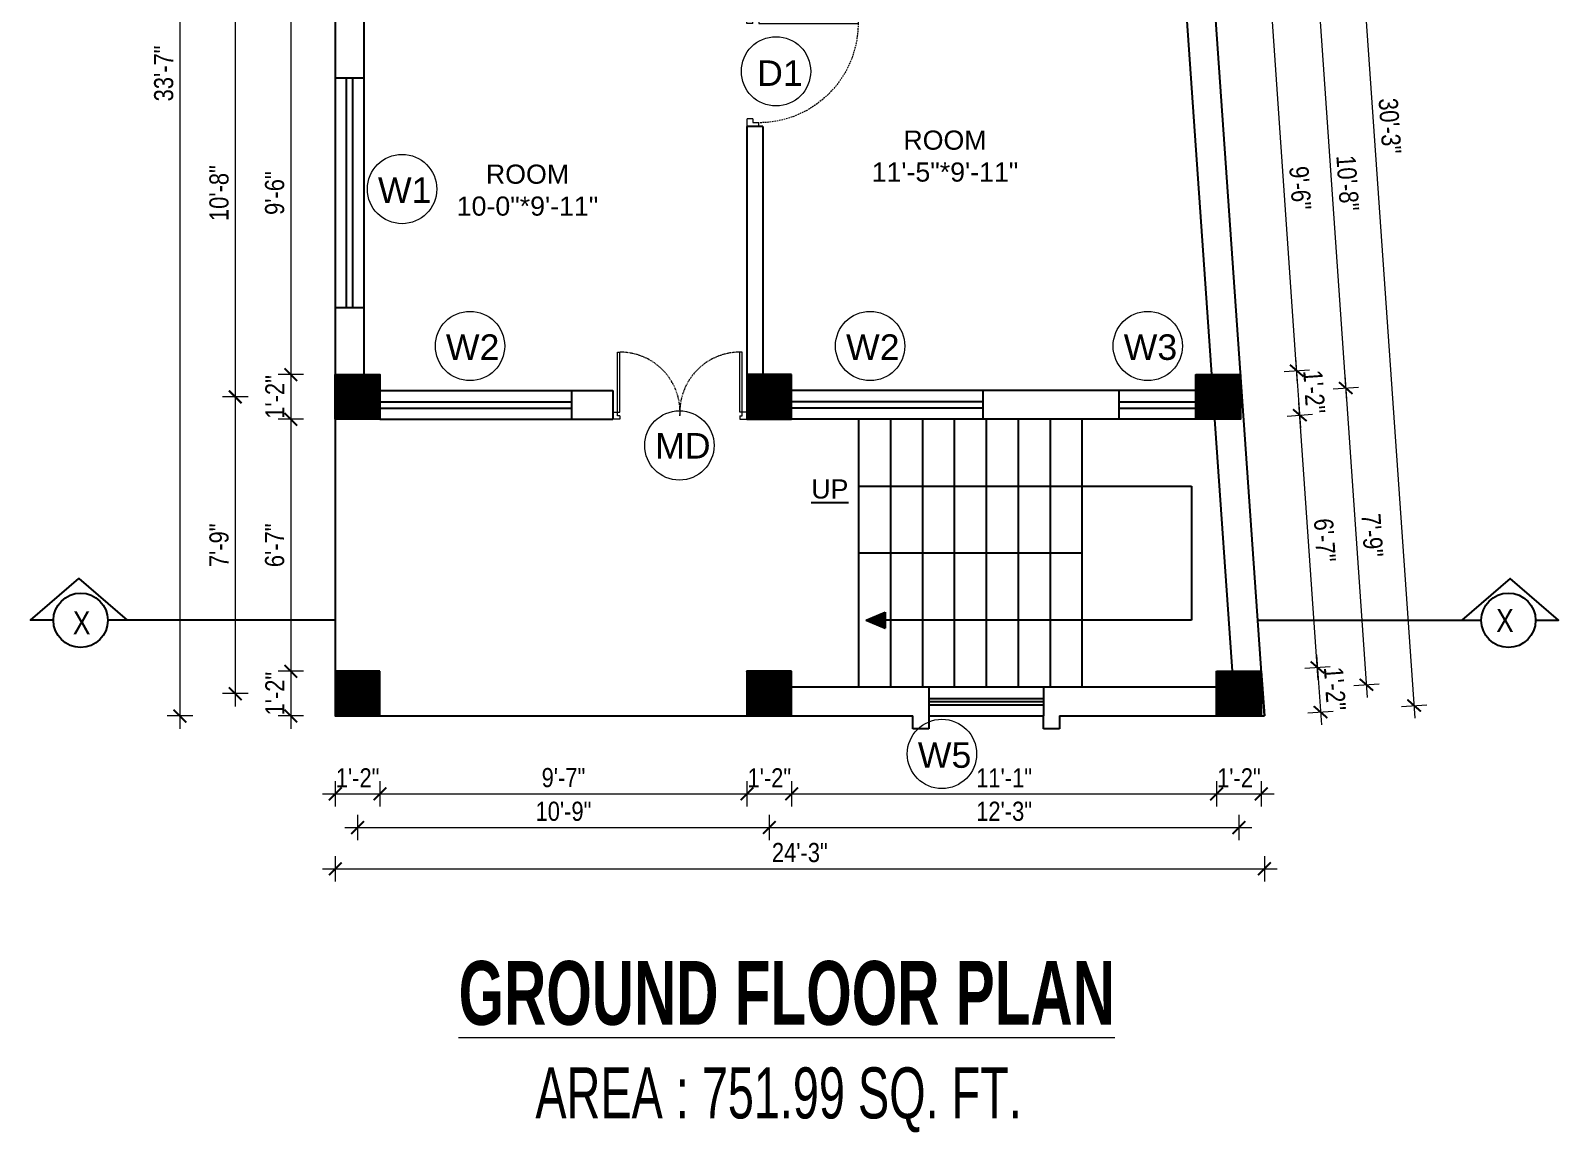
# Model space of a CAD drawing. Header units: inches. Extents: x -5096374 to -5070857, y -3259973 to -3243900.
# Drawn here: x -5091528.2 to -5091049.4, y -3258938.8 to -3258593.4 of the extents above; entities that cross this region are included whole.
import ezdxf

# ---------------------------------------------------------------- set-up
doc = ezdxf.new("R2010")
doc.units = ezdxf.units.IN
doc.header["$LTSCALE"] = 2
doc.header["$MEASUREMENT"] = 0
doc.header["$PDMODE"] = 34
doc.linetypes.add('HIDDEN', pattern=[0.375, 0.25, -0.125])
doc.layers.get('0').update_dxf_attribs({"linetype": 'CONTINUOUS'})
doc.layers.get('DEFPOINTS').update_dxf_attribs({"color": 141, "linetype": 'CONTINUOUS'})
doc.layers.add('A-Hatch', color=7, linetype='CONTINUOUS')
for name, color, linetype, lineweight in [('Annotate-Lite.w', 177, 'CONTINUOUS', 9), ('DIM 1-100', 4, 'CONTINUOUS', 13), ('Door-Window.w', 4, 'CONTINUOUS', 15), ('TEXT', 181, 'CONTINUOUS', 25), ('Text-100.w', 254, 'CONTINUOUS', 9)]:
    doc.layers.add(name, color=color, linetype=linetype, lineweight=lineweight)
doc.styles.add('ARAIL', font='ARIALN.TTF')
doc.styles.add('Arial', font='arial.ttf', dxfattribs={"width": 0.8, "height": 12})
doc.styles.add('arial.', font='arial.ttf')
doc.styles.add('gaurav', font='arial.ttf')
doc.styles.get("Standard").update_dxf_attribs({"font": 'ARIALN.TTF'})
doc.dimstyles.new('1 by 96', dxfattribs={"dimtxt": 6, "dimasz": 4, "dimexe": 4, "dimexo": 4, "dimgap": 2, "dimtad": 1, "dimdec": 0, "dimzin": 0, "dimdsep": 46, "dimlunit": 4, "dimtxsty": 'Standard', "dimblk": 'ARCHTICK', "dimcen": 0, "dimdle": 4, "dimadec": 0, "dimazin": 0, "dimtfac": 1, "dimtdec": 0, "dimtix": 1, "dimtofl": 0, "dimtmove": 1, "dimatfit": 3, "dimldrblk": 'ARCHTICK', "dimfxl": 4, "dimfxlon": 1, "dimtolj": 1, "dimtzin": 0, "dimlwd": -1, "dimlwe": -1, "dimarcsym": 0})
pattern_1 = [(45, (0, 0), (-0.0883883476483, 0.0883883476483), [])]

# ---------------------------------------------------------------- blocks, each defined once
blk = doc.blocks.new('FDFDRE')
at = {"ltscale": 3}
for p, q in [((165701.11, -58637.82), (165701.1, -58641.5)), ((165701.1, -58641.5), (165703.55, -58641.5)), ((165704.78, -58637.83), (165701.11, -58637.82)), ((165703.55, -58641.5), (165703.53, -58672.63)), ((165704.78, -58639.66), (165703.55, -58639.66)), ((165703.55, -58639.66), (165703.55, -58641.5)), ((165703.55, -58641.5), (165704.78, -58641.5)), ((165704.78, -58641.5), (165704.76, -58672.65)), ((165704.78, -58639.66), (165704.78, -58637.83)), ((165766.98, -58637.83), (165770.65, -58637.82)), ((165766.98, -58639.66), (165766.98, -58637.83)), ((165766.98, -58639.66), (165768.2, -58639.66)), ((165766.98, -58641.5), (165767, -58672.65)), ((165768.2, -58641.5), (165766.98, -58641.5)), ((165768.2, -58639.66), (165768.2, -58641.5)), ((165770.65, -58641.5), (165768.2, -58641.5)), ((165768.2, -58641.5), (165768.22, -58672.63)), ((165770.65, -58637.82), (165770.65, -58641.5)), ((165703.53, -58672.63), (165704.76, -58672.65)), ((165768.22, -58672.63), (165767, -58672.65))]:
    blk.add_line(p, q, dxfattribs=at)
at = {"layer": 'Door-Window.w', "color": 9, "linetype": 'HIDDEN', "lineweight": 18}
for centre, start, end in [((165704.78, -58641.5), 269.96183, 3.38353), ((165766.98, -58641.5), 176.61647, 270.03817)]:
    blk.add_arc(centre, 31.16, start, end, dxfattribs=at)
blk = doc.blocks.new('3-0')
at = {"ltscale": 3}
for p, q in [((11063.05, 10097.68), (11065.97, 10099.9)), ((11065.25, 10097.81), (11066.71, 10098.92)), ((11065.97, 10099.9), (11066.71, 10098.92)), ((11063.05, 10097.68), (11064.53, 10095.73)), ((11065.99, 10096.84), (11064.53, 10095.73)), ((11065.99, 10096.84), (11065.25, 10097.81)), ((11085.5, 10074.13), (11110.32, 10092.96)), ((11086.24, 10073.15), (11111.05, 10091.97)), ((11111.05, 10091.97), (11110.32, 10092.96)), ((11084.04, 10073.02), (11082.57, 10071.91)), ((11082.57, 10071.91), (11084.79, 10068.98)), ((11084.04, 10073.02), (11084.78, 10072.04)), ((11084.78, 10072.04), (11086.24, 10073.15)), ((11084.79, 10068.98), (11087.72, 10071.2)), ((11086.24, 10073.15), (11085.5, 10074.13)), ((11087.72, 10071.2), (11086.24, 10073.15))]:
    blk.add_line(p, q, dxfattribs=at)
at = {"layer": 'Door-Window.w', "color": 9, "linetype": 'HIDDEN', "lineweight": 18}
blk.add_arc((11085.5, 10074.13), 31.16, 37.1906, 127.1465, dxfattribs=at)
blk = doc.blocks.new('_ArchTick')
at = {"color": 0, "linetype": 'ByBlock', "const_width": 0.15}
blk.add_lwpolyline([(-0.5, -0.5), (0.5, 0.5)], dxfattribs=at)
blk = doc.blocks.new('*D334')
at = {"layer": 'DEFPOINTS', "color": 0, "ltscale": 0.5, "transparency": 16777216}
for p in [(-5091432.71, -3258587.47), (-5091446.62, -3258701.23), (-5091432.71, -3258701.23)]:
    blk.add_point(p, dxfattribs=at)
at = {"layer": 'DIM 1-100', "color": 0, "ltscale": 0.5, "transparency": 16777216}
for p, q in [((-5091446.62, -3258583.47), (-5091446.62, -3258705.23)), ((-5091442.62, -3258587.47), (-5091450.62, -3258587.47)), ((-5091442.62, -3258701.23), (-5091450.62, -3258701.23))]:
    blk.add_line(p, q, dxfattribs=at)
at = {"layer": 'DIM 1-100', "color": 0, "ltscale": 0.5, "transparency": 16777216, "xscale": 4, "yscale": 4, "zscale": 4}
for p, rotation in [((-5091446.62, -3258587.47), 90), ((-5091446.62, -3258701.23), 270)]:
    blk.add_blockref('_ArchTick', p, dxfattribs=dict(at, rotation=rotation))
at = {"layer": 'DIM 1-100', "color": 0, "ltscale": 0.5, "transparency": 16777216, "insert": (-5091451.69, -3258644.35), "char_height": 6, "attachment_point": 5, "rotation": 90}
blk.add_mtext('\\A1;9\'-6"', dxfattribs=at)
blk = doc.blocks.new('*D335')
at = {"layer": 'DEFPOINTS', "color": 0, "ltscale": 0.5, "transparency": 16777216}
for p in [(-5091432.71, -3258701.23), (-5091446.62, -3258715.23), (-5091432.71, -3258715.23)]:
    blk.add_point(p, dxfattribs=at)
at = {"layer": 'DIM 1-100', "color": 0, "ltscale": 0.5, "transparency": 16777216}
for p, q in [((-5091446.62, -3258697.23), (-5091446.62, -3258719.23)), ((-5091442.62, -3258701.23), (-5091450.62, -3258701.23)), ((-5091442.62, -3258715.23), (-5091450.62, -3258715.23))]:
    blk.add_line(p, q, dxfattribs=at)
at = {"layer": 'DIM 1-100', "color": 0, "ltscale": 0.5, "transparency": 16777216, "xscale": 4, "yscale": 4, "zscale": 4}
for p, rotation in [((-5091446.62, -3258701.23), 90), ((-5091446.62, -3258715.23), 270)]:
    blk.add_blockref('_ArchTick', p, dxfattribs=dict(at, rotation=rotation))
at = {"layer": 'DIM 1-100', "color": 0, "ltscale": 0.5, "transparency": 16777216, "insert": (-5091451.64, -3258708.23), "char_height": 6, "attachment_point": 5, "rotation": 90}
blk.add_mtext('\\A1;1\'-2"', dxfattribs=at)
blk = doc.blocks.new('*D336')
at = {"layer": 'DEFPOINTS', "color": 0, "ltscale": 0.5, "transparency": 16777216}
for p in [(-5091432.71, -3258715.23), (-5091446.62, -3258794.23), (-5091432.71, -3258794.23)]:
    blk.add_point(p, dxfattribs=at)
at = {"layer": 'DIM 1-100', "color": 0, "ltscale": 0.5, "transparency": 16777216}
for p, q in [((-5091446.62, -3258711.23), (-5091446.62, -3258798.23)), ((-5091442.62, -3258715.23), (-5091450.62, -3258715.23)), ((-5091442.62, -3258794.23), (-5091450.62, -3258794.23))]:
    blk.add_line(p, q, dxfattribs=at)
at = {"layer": 'DIM 1-100', "color": 0, "ltscale": 0.5, "transparency": 16777216, "xscale": 4, "yscale": 4, "zscale": 4}
for p, rotation in [((-5091446.62, -3258715.23), 90), ((-5091446.62, -3258794.23), 270)]:
    blk.add_blockref('_ArchTick', p, dxfattribs=dict(at, rotation=rotation))
at = {"layer": 'DIM 1-100', "color": 0, "ltscale": 0.5, "transparency": 16777216, "insert": (-5091451.69, -3258754.73), "char_height": 6, "attachment_point": 5, "rotation": 90}
blk.add_mtext('\\A1;6\'-7"', dxfattribs=at)
blk = doc.blocks.new('*D337')
at = {"layer": 'DEFPOINTS', "color": 0, "ltscale": 0.5, "transparency": 16777216}
for p in [(-5091432.71, -3258794.23), (-5091446.62, -3258808.23), (-5091432.71, -3258808.23)]:
    blk.add_point(p, dxfattribs=at)
at = {"layer": 'DIM 1-100', "color": 0, "ltscale": 0.5, "transparency": 16777216}
for p, q in [((-5091446.62, -3258790.23), (-5091446.62, -3258812.23)), ((-5091442.62, -3258794.23), (-5091450.62, -3258794.23)), ((-5091442.62, -3258808.23), (-5091450.62, -3258808.23))]:
    blk.add_line(p, q, dxfattribs=at)
at = {"layer": 'DIM 1-100', "color": 0, "ltscale": 0.5, "transparency": 16777216, "xscale": 4, "yscale": 4, "zscale": 4}
for p, rotation in [((-5091446.62, -3258794.23), 90), ((-5091446.62, -3258808.23), 270)]:
    blk.add_blockref('_ArchTick', p, dxfattribs=dict(at, rotation=rotation))
at = {"layer": 'DIM 1-100', "color": 0, "ltscale": 0.5, "transparency": 16777216, "insert": (-5091451.64, -3258801.23), "char_height": 6, "attachment_point": 5, "rotation": 90}
blk.add_mtext('\\A1;1\'-2"', dxfattribs=at)
blk = doc.blocks.new('*D339')
at = {"layer": 'DEFPOINTS', "color": 0, "ltscale": 0.5, "transparency": 16777216}
for p in [(-5091425.71, -3258580.47), (-5091464.05, -3258708.23), (-5091425.71, -3258708.23)]:
    blk.add_point(p, dxfattribs=at)
at = {"layer": 'DIM 1-100', "color": 0, "ltscale": 0.5, "transparency": 16777216}
for p, q in [((-5091464.05, -3258576.47), (-5091464.05, -3258712.23)), ((-5091460.05, -3258580.47), (-5091468.05, -3258580.47)), ((-5091460.05, -3258708.23), (-5091468.05, -3258708.23))]:
    blk.add_line(p, q, dxfattribs=at)
at = {"layer": 'DIM 1-100', "color": 0, "ltscale": 0.5, "transparency": 16777216, "xscale": 4, "yscale": 4, "zscale": 4}
for p, rotation in [((-5091464.05, -3258580.47), 90), ((-5091464.05, -3258708.23), 270)]:
    blk.add_blockref('_ArchTick', p, dxfattribs=dict(at, rotation=rotation))
at = {"layer": 'DIM 1-100', "color": 0, "ltscale": 0.5, "transparency": 16777216, "insert": (-5091469.11, -3258644.35), "char_height": 6, "attachment_point": 5, "rotation": 90}
blk.add_mtext('\\A1;10\'-8"', dxfattribs=at)
blk = doc.blocks.new('*D340')
at = {"layer": 'DEFPOINTS', "color": 0, "ltscale": 0.5, "transparency": 16777216}
for p in [(-5091425.71, -3258708.23), (-5091464.05, -3258801.23), (-5091425.71, -3258801.23)]:
    blk.add_point(p, dxfattribs=at)
at = {"layer": 'DIM 1-100', "color": 0, "ltscale": 0.5, "transparency": 16777216}
for p, q in [((-5091464.05, -3258704.23), (-5091464.05, -3258805.23)), ((-5091460.05, -3258708.23), (-5091468.05, -3258708.23)), ((-5091460.05, -3258801.23), (-5091468.05, -3258801.23))]:
    blk.add_line(p, q, dxfattribs=at)
at = {"layer": 'DIM 1-100', "color": 0, "ltscale": 0.5, "transparency": 16777216, "xscale": 4, "yscale": 4, "zscale": 4}
for p, rotation in [((-5091464.05, -3258708.23), 90), ((-5091464.05, -3258801.23), 270)]:
    blk.add_blockref('_ArchTick', p, dxfattribs=dict(at, rotation=rotation))
at = {"layer": 'DIM 1-100', "color": 0, "ltscale": 0.5, "transparency": 16777216, "insert": (-5091469.11, -3258754.73), "char_height": 6, "attachment_point": 5, "rotation": 90}
blk.add_mtext('\\A1;7\'-9"', dxfattribs=at)
blk = doc.blocks.new('*D341')
at = {"layer": 'DEFPOINTS', "color": 0, "ltscale": 0.5, "transparency": 16777216}
for p in [(-5091432.71, -3258405.47), (-5091481.39, -3258808.23), (-5091432.71, -3258808.23)]:
    blk.add_point(p, dxfattribs=at)
at = {"layer": 'DIM 1-100', "color": 0, "ltscale": 0.5, "transparency": 16777216}
for p, q in [((-5091481.39, -3258401.47), (-5091481.39, -3258812.23)), ((-5091477.39, -3258405.47), (-5091485.39, -3258405.47)), ((-5091477.39, -3258808.23), (-5091485.39, -3258808.23))]:
    blk.add_line(p, q, dxfattribs=at)
at = {"layer": 'DIM 1-100', "color": 0, "ltscale": 0.5, "transparency": 16777216, "xscale": 4, "yscale": 4, "zscale": 4}
for p, rotation in [((-5091481.39, -3258405.47), 90), ((-5091481.39, -3258808.23), 270)]:
    blk.add_blockref('_ArchTick', p, dxfattribs=dict(at, rotation=rotation))
at = {"layer": 'DIM 1-100', "color": 0, "ltscale": 0.5, "transparency": 16777216, "insert": (-5091486.45, -3258606.85), "char_height": 6, "attachment_point": 5, "rotation": 90}
blk.add_mtext('\\A1;33\'-7"', dxfattribs=at)
blk = doc.blocks.new('*D346')
at = {"layer": 'DEFPOINTS', "color": 0, "ltscale": 0.5, "transparency": 16777216}
for p in [(-5091432.71, -3258808.23), (-5091418.71, -3258808.23), (-5091418.71, -3258832.63)]:
    blk.add_point(p, dxfattribs=at)
at = {"layer": 'DIM 1-100', "color": 0, "ltscale": 0.5, "transparency": 16777216}
for p, q in [((-5091432.71, -3258828.63), (-5091432.71, -3258836.63)), ((-5091418.71, -3258828.63), (-5091418.71, -3258836.63)), ((-5091436.71, -3258832.63), (-5091414.71, -3258832.63))]:
    blk.add_line(p, q, dxfattribs=at)
at = {"layer": 'DIM 1-100', "color": 0, "ltscale": 0.5, "transparency": 16777216, "xscale": 4, "yscale": 4, "zscale": 4, "rotation": 180}
blk.add_blockref('_ArchTick', (-5091432.71, -3258832.63), dxfattribs=at)
at = {"layer": 'DIM 1-100', "color": 0, "ltscale": 0.5, "transparency": 16777216, "xscale": 4, "yscale": 4, "zscale": 4}
blk.add_blockref('_ArchTick', (-5091418.71, -3258832.63), dxfattribs=at)
at = {"layer": 'DIM 1-100', "color": 0, "ltscale": 0.5, "transparency": 16777216, "insert": (-5091425.71, -3258827.62), "char_height": 6, "attachment_point": 5}
blk.add_mtext('\\A1;1\'-2"', dxfattribs=at)
blk = doc.blocks.new('*D347')
at = {"layer": 'DEFPOINTS', "color": 0, "ltscale": 0.5, "transparency": 16777216}
for p in [(-5091418.71, -3258808.23), (-5091303.71, -3258808.23), (-5091303.71, -3258832.63)]:
    blk.add_point(p, dxfattribs=at)
at = {"layer": 'DIM 1-100', "color": 0, "ltscale": 0.5, "transparency": 16777216}
for p, q in [((-5091418.71, -3258828.63), (-5091418.71, -3258836.63)), ((-5091303.71, -3258828.63), (-5091303.71, -3258836.63)), ((-5091422.71, -3258832.63), (-5091299.71, -3258832.63))]:
    blk.add_line(p, q, dxfattribs=at)
at = {"layer": 'DIM 1-100', "color": 0, "ltscale": 0.5, "transparency": 16777216, "xscale": 4, "yscale": 4, "zscale": 4, "rotation": 180}
blk.add_blockref('_ArchTick', (-5091418.71, -3258832.63), dxfattribs=at)
at = {"layer": 'DIM 1-100', "color": 0, "ltscale": 0.5, "transparency": 16777216, "xscale": 4, "yscale": 4, "zscale": 4}
blk.add_blockref('_ArchTick', (-5091303.71, -3258832.63), dxfattribs=at)
at = {"layer": 'DIM 1-100', "color": 0, "ltscale": 0.5, "transparency": 16777216, "insert": (-5091361.21, -3258827.57), "char_height": 6, "attachment_point": 5}
blk.add_mtext('\\A1;9\'-7"', dxfattribs=at)
blk = doc.blocks.new('*D348')
at = {"layer": 'DEFPOINTS', "color": 0, "ltscale": 0.5, "transparency": 16777216}
for p in [(-5091303.71, -3258808.23), (-5091289.71, -3258808.23), (-5091289.71, -3258832.63)]:
    blk.add_point(p, dxfattribs=at)
at = {"layer": 'DIM 1-100', "color": 0, "ltscale": 0.5, "transparency": 16777216}
for p, q in [((-5091303.71, -3258828.63), (-5091303.71, -3258836.63)), ((-5091289.71, -3258828.63), (-5091289.71, -3258836.63)), ((-5091307.71, -3258832.63), (-5091285.71, -3258832.63))]:
    blk.add_line(p, q, dxfattribs=at)
at = {"layer": 'DIM 1-100', "color": 0, "ltscale": 0.5, "transparency": 16777216, "xscale": 4, "yscale": 4, "zscale": 4, "rotation": 180}
blk.add_blockref('_ArchTick', (-5091303.71, -3258832.63), dxfattribs=at)
at = {"layer": 'DIM 1-100', "color": 0, "ltscale": 0.5, "transparency": 16777216, "xscale": 4, "yscale": 4, "zscale": 4}
blk.add_blockref('_ArchTick', (-5091289.71, -3258832.63), dxfattribs=at)
at = {"layer": 'DIM 1-100', "color": 0, "ltscale": 0.5, "transparency": 16777216, "insert": (-5091296.71, -3258827.62), "char_height": 6, "attachment_point": 5}
blk.add_mtext('\\A1;1\'-2"', dxfattribs=at)
blk = doc.blocks.new('*D349')
at = {"layer": 'DEFPOINTS', "color": 0, "ltscale": 0.5, "transparency": 16777216}
for p in [(-5091289.71, -3258808.23), (-5091156.57, -3258808.23), (-5091156.57, -3258832.63)]:
    blk.add_point(p, dxfattribs=at)
at = {"layer": 'DIM 1-100', "color": 0, "ltscale": 0.5, "transparency": 16777216}
for p, q in [((-5091289.71, -3258828.63), (-5091289.71, -3258836.63)), ((-5091156.57, -3258828.63), (-5091156.57, -3258836.63)), ((-5091293.71, -3258832.63), (-5091152.57, -3258832.63))]:
    blk.add_line(p, q, dxfattribs=at)
at = {"layer": 'DIM 1-100', "color": 0, "ltscale": 0.5, "transparency": 16777216, "xscale": 4, "yscale": 4, "zscale": 4, "rotation": 180}
blk.add_blockref('_ArchTick', (-5091289.71, -3258832.63), dxfattribs=at)
at = {"layer": 'DIM 1-100', "color": 0, "ltscale": 0.5, "transparency": 16777216, "xscale": 4, "yscale": 4, "zscale": 4}
blk.add_blockref('_ArchTick', (-5091156.57, -3258832.63), dxfattribs=at)
at = {"layer": 'DIM 1-100', "color": 0, "ltscale": 0.5, "transparency": 16777216, "insert": (-5091223.14, -3258827.62), "char_height": 6, "attachment_point": 5}
blk.add_mtext('\\A1;11\'-1"', dxfattribs=at)
blk = doc.blocks.new('*D350')
at = {"layer": 'DEFPOINTS', "color": 0, "ltscale": 0.5, "transparency": 16777216}
for p in [(-5091156.57, -3258808.23), (-5091142.57, -3258808.23), (-5091142.57, -3258832.63)]:
    blk.add_point(p, dxfattribs=at)
at = {"layer": 'DIM 1-100', "color": 0, "ltscale": 0.5, "transparency": 16777216}
for p, q in [((-5091156.57, -3258828.63), (-5091156.57, -3258836.63)), ((-5091142.57, -3258828.63), (-5091142.57, -3258836.63)), ((-5091160.57, -3258832.63), (-5091138.57, -3258832.63))]:
    blk.add_line(p, q, dxfattribs=at)
at = {"layer": 'DIM 1-100', "color": 0, "ltscale": 0.5, "transparency": 16777216, "xscale": 4, "yscale": 4, "zscale": 4, "rotation": 180}
blk.add_blockref('_ArchTick', (-5091156.57, -3258832.63), dxfattribs=at)
at = {"layer": 'DIM 1-100', "color": 0, "ltscale": 0.5, "transparency": 16777216, "xscale": 4, "yscale": 4, "zscale": 4}
blk.add_blockref('_ArchTick', (-5091142.57, -3258832.63), dxfattribs=at)
at = {"layer": 'DIM 1-100', "color": 0, "ltscale": 0.5, "transparency": 16777216, "insert": (-5091149.57, -3258827.62), "char_height": 6, "attachment_point": 5}
blk.add_mtext('\\A1;1\'-2"', dxfattribs=at)
blk = doc.blocks.new('*D351')
at = {"layer": 'DEFPOINTS', "color": 0, "ltscale": 0.5, "transparency": 16777216}
for p in [(-5091425.71, -3258801.23), (-5091296.71, -3258801.23), (-5091296.71, -3258843.19)]:
    blk.add_point(p, dxfattribs=at)
at = {"layer": 'DIM 1-100', "color": 0, "ltscale": 0.5, "transparency": 16777216}
for p, q in [((-5091429.71, -3258843.19), (-5091292.71, -3258843.19)), ((-5091425.71, -3258839.19), (-5091425.71, -3258847.19)), ((-5091296.71, -3258839.19), (-5091296.71, -3258847.19))]:
    blk.add_line(p, q, dxfattribs=at)
at = {"layer": 'DIM 1-100', "color": 0, "ltscale": 0.5, "transparency": 16777216, "xscale": 4, "yscale": 4, "zscale": 4, "rotation": 180}
blk.add_blockref('_ArchTick', (-5091425.71, -3258843.19), dxfattribs=at)
at = {"layer": 'DIM 1-100', "color": 0, "ltscale": 0.5, "transparency": 16777216, "xscale": 4, "yscale": 4, "zscale": 4}
blk.add_blockref('_ArchTick', (-5091296.71, -3258843.19), dxfattribs=at)
at = {"layer": 'DIM 1-100', "color": 0, "ltscale": 0.5, "transparency": 16777216, "insert": (-5091361.21, -3258838.13), "char_height": 6, "attachment_point": 5}
blk.add_mtext('\\A1;10\'-9"', dxfattribs=at)
blk = doc.blocks.new('*D352')
at = {"layer": 'DEFPOINTS', "color": 0, "ltscale": 0.5, "transparency": 16777216}
for p in [(-5091296.71, -3258801.23), (-5091149.57, -3258801.23), (-5091149.57, -3258843.19)]:
    blk.add_point(p, dxfattribs=at)
at = {"layer": 'DIM 1-100', "color": 0, "ltscale": 0.5, "transparency": 16777216}
for p, q in [((-5091300.71, -3258843.19), (-5091145.57, -3258843.19)), ((-5091296.71, -3258839.19), (-5091296.71, -3258847.19)), ((-5091149.57, -3258839.19), (-5091149.57, -3258847.19))]:
    blk.add_line(p, q, dxfattribs=at)
at = {"layer": 'DIM 1-100', "color": 0, "ltscale": 0.5, "transparency": 16777216, "xscale": 4, "yscale": 4, "zscale": 4, "rotation": 180}
blk.add_blockref('_ArchTick', (-5091296.71, -3258843.19), dxfattribs=at)
at = {"layer": 'DIM 1-100', "color": 0, "ltscale": 0.5, "transparency": 16777216, "xscale": 4, "yscale": 4, "zscale": 4}
blk.add_blockref('_ArchTick', (-5091149.57, -3258843.19), dxfattribs=at)
at = {"layer": 'DIM 1-100', "color": 0, "ltscale": 0.5, "transparency": 16777216, "insert": (-5091223.14, -3258838.13), "char_height": 6, "attachment_point": 5}
blk.add_mtext('\\A1;12\'-3"', dxfattribs=at)
blk = doc.blocks.new('*D353')
at = {"layer": 'DEFPOINTS', "color": 0, "ltscale": 0.5, "transparency": 16777216}
for p in [(-5091432.71, -3258808.23), (-5091141.59, -3258808.23), (-5091141.59, -3258856.11)]:
    blk.add_point(p, dxfattribs=at)
at = {"layer": 'DIM 1-100', "color": 0, "ltscale": 0.5, "transparency": 16777216}
for p, q in [((-5091432.71, -3258852.11), (-5091432.71, -3258860.11)), ((-5091141.59, -3258852.11), (-5091141.59, -3258860.11)), ((-5091436.71, -3258856.11), (-5091137.59, -3258856.11))]:
    blk.add_line(p, q, dxfattribs=at)
at = {"layer": 'DIM 1-100', "color": 0, "ltscale": 0.5, "transparency": 16777216, "xscale": 4, "yscale": 4, "zscale": 4, "rotation": 180}
blk.add_blockref('_ArchTick', (-5091432.71, -3258856.11), dxfattribs=at)
at = {"layer": 'DIM 1-100', "color": 0, "ltscale": 0.5, "transparency": 16777216, "xscale": 4, "yscale": 4, "zscale": 4}
blk.add_blockref('_ArchTick', (-5091141.59, -3258856.11), dxfattribs=at)
at = {"layer": 'DIM 1-100', "color": 0, "ltscale": 0.5, "transparency": 16777216, "insert": (-5091287.15, -3258851.05), "char_height": 6, "attachment_point": 5}
blk.add_mtext('\\A1;24\'-3"', dxfattribs=at)
blk = doc.blocks.new('*D354')
at = {"layer": 'DEFPOINTS', "color": 0, "ltscale": 0.5, "transparency": 16777216}
for p in [(-5091142.57, -3258794.23), (-5091141.59, -3258808.23), (-5091123.99, -3258807)]:
    blk.add_point(p, dxfattribs=at)
at = {"layer": 'DIM 1-100', "color": 0, "ltscale": 0.5, "transparency": 16777216}
for p, q in [((-5091125.24, -3258789.01), (-5091123.71, -3258810.99)), ((-5091128.96, -3258793.28), (-5091120.97, -3258792.72)), ((-5091127.98, -3258807.28), (-5091120, -3258806.72))]:
    blk.add_line(p, q, dxfattribs=at)
at = {"layer": 'DIM 1-100', "color": 0, "ltscale": 0.5, "transparency": 16777216, "xscale": 4, "yscale": 4, "zscale": 4}
for p, rotation in [((-5091124.97, -3258793), 93.98810611649257), ((-5091123.99, -3258807), 273.9881061164926)]:
    blk.add_blockref('_ArchTick', p, dxfattribs=dict(at, rotation=rotation))
at = {"layer": 'DIM 1-100', "color": 0, "ltscale": 0.5, "transparency": 16777216, "insert": (-5091119.48, -3258799.65), "char_height": 6, "attachment_point": 5, "rotation": 273.9881}
blk.add_mtext('\\A1;1\'-2"', dxfattribs=at)
blk = doc.blocks.new('*D355')
at = {"layer": 'DEFPOINTS', "color": 0, "ltscale": 0.5, "transparency": 16777216}
for p in [(-5091130.48, -3258713.96), (-5091148.7, -3258715.23), (-5091142.57, -3258794.23)]:
    blk.add_point(p, dxfattribs=at)
at = {"layer": 'DIM 1-100', "color": 0, "ltscale": 0.5, "transparency": 16777216}
for p, q in [((-5091134.47, -3258714.24), (-5091126.49, -3258713.68)), ((-5091124.69, -3258796.99), (-5091130.75, -3258709.97)), ((-5091128.96, -3258793.28), (-5091120.97, -3258792.72))]:
    blk.add_line(p, q, dxfattribs=at)
at = {"layer": 'DIM 1-100', "color": 0, "ltscale": 0.5, "transparency": 16777216, "xscale": 4, "yscale": 4, "zscale": 4}
for p, rotation in [((-5091130.48, -3258713.96), 93.98810611649257), ((-5091124.97, -3258793), 273.9881061164926)]:
    blk.add_blockref('_ArchTick', p, dxfattribs=dict(at, rotation=rotation))
at = {"layer": 'DIM 1-100', "color": 0, "ltscale": 0.5, "transparency": 16777216, "insert": (-5091122.67, -3258753.13), "char_height": 6, "attachment_point": 5, "rotation": 273.9881}
blk.add_mtext('\\A1;6\'-7"', dxfattribs=at)
blk = doc.blocks.new('*D356')
at = {"layer": 'DEFPOINTS', "color": 0, "ltscale": 0.5, "transparency": 16777216}
for p in [(-5091149.05, -3258701.23), (-5091131.45, -3258700), (-5091148.7, -3258715.23)]:
    blk.add_point(p, dxfattribs=at)
at = {"layer": 'DIM 1-100', "color": 0, "ltscale": 0.5, "transparency": 16777216}
for p, q in [((-5091130.2, -3258717.95), (-5091131.73, -3258696.01)), ((-5091135.44, -3258700.28), (-5091127.46, -3258699.72)), ((-5091134.47, -3258714.24), (-5091126.49, -3258713.68))]:
    blk.add_line(p, q, dxfattribs=at)
at = {"layer": 'DIM 1-100', "color": 0, "ltscale": 0.5, "transparency": 16777216, "xscale": 4, "yscale": 4, "zscale": 4}
for p, rotation in [((-5091131.45, -3258700), 93.98810611649257), ((-5091130.48, -3258713.96), 273.9881061164926)]:
    blk.add_blockref('_ArchTick', p, dxfattribs=dict(at, rotation=rotation))
at = {"layer": 'DIM 1-100', "color": 0, "ltscale": 0.5, "transparency": 16777216, "insert": (-5091125.96, -3258706.63), "char_height": 6, "attachment_point": 5, "rotation": 273.9881}
blk.add_mtext('\\A1;1\'-2"', dxfattribs=at)
blk = doc.blocks.new('*D357')
at = {"layer": 'DEFPOINTS', "color": 0, "ltscale": 0.5, "transparency": 16777216}
for p in [(-5091157.96, -3258587.47), (-5091139.38, -3258586.18), (-5091149.05, -3258701.23)]:
    blk.add_point(p, dxfattribs=at)
at = {"layer": 'DIM 1-100', "color": 0, "ltscale": 0.5, "transparency": 16777216}
for p, q in [((-5091131.17, -3258703.99), (-5091139.66, -3258582.19)), ((-5091143.38, -3258586.45), (-5091135.39, -3258585.9)), ((-5091135.44, -3258700.28), (-5091127.46, -3258699.72))]:
    blk.add_line(p, q, dxfattribs=at)
at = {"layer": 'DIM 1-100', "color": 0, "ltscale": 0.5, "transparency": 16777216, "xscale": 4, "yscale": 4, "zscale": 4}
for p, rotation in [((-5091139.38, -3258586.18), 93.98810611649257), ((-5091131.45, -3258700), 273.9881061164926)]:
    blk.add_blockref('_ArchTick', p, dxfattribs=dict(at, rotation=rotation))
at = {"layer": 'DIM 1-100', "color": 0, "ltscale": 0.5, "transparency": 16777216, "insert": (-5091130.37, -3258642.74), "char_height": 6, "attachment_point": 5, "rotation": 273.9881}
blk.add_mtext('\\A1;9\'-6"', dxfattribs=at)
blk = doc.blocks.new('*D364')
at = {"layer": 'DEFPOINTS', "color": 0, "ltscale": 0.5, "transparency": 16777216}
for p in [(-5091164.96, -3258580.47), (-5091156.05, -3258708.23), (-5091116.09, -3258705.44)]:
    blk.add_point(p, dxfattribs=at)
at = {"layer": 'DIM 1-100', "color": 0, "ltscale": 0.5, "transparency": 16777216}
for p, q in [((-5091125.28, -3258573.69), (-5091115.82, -3258709.43)), ((-5091128.99, -3258577.96), (-5091121.01, -3258577.41)), ((-5091120.08, -3258705.72), (-5091112.1, -3258705.17))]:
    blk.add_line(p, q, dxfattribs=at)
at = {"layer": 'DIM 1-100', "color": 0, "ltscale": 0.5, "transparency": 16777216, "xscale": 4, "yscale": 4, "zscale": 4}
for p, rotation in [((-5091125, -3258577.68), 93.98810611419698), ((-5091116.09, -3258705.44), 273.988106114197)]:
    blk.add_blockref('_ArchTick', p, dxfattribs=dict(at, rotation=rotation))
at = {"layer": 'DIM 1-100', "color": 0, "ltscale": 0.5, "transparency": 16777216, "insert": (-5091115.5, -3258641.21), "char_height": 6, "attachment_point": 5, "rotation": 273.9881}
blk.add_mtext('\\A1;10\'-8"', dxfattribs=at)
blk = doc.blocks.new('*D365')
at = {"layer": 'DEFPOINTS', "color": 0, "ltscale": 0.5, "transparency": 16777216}
for p in [(-5091156.05, -3258708.23), (-5091109.61, -3258798.44), (-5091149.57, -3258801.23)]:
    blk.add_point(p, dxfattribs=at)
at = {"layer": 'DIM 1-100', "color": 0, "ltscale": 0.5, "transparency": 16777216}
for p, q in [((-5091116.37, -3258701.45), (-5091109.33, -3258802.43)), ((-5091120.08, -3258705.72), (-5091112.1, -3258705.17)), ((-5091113.6, -3258798.72), (-5091105.62, -3258798.17))]:
    blk.add_line(p, q, dxfattribs=at)
at = {"layer": 'DIM 1-100', "color": 0, "ltscale": 0.5, "transparency": 16777216, "xscale": 4, "yscale": 4, "zscale": 4}
for p, rotation in [((-5091116.09, -3258705.44), 93.98810611419698), ((-5091109.61, -3258798.44), 273.988106114197)]:
    blk.add_blockref('_ArchTick', p, dxfattribs=dict(at, rotation=rotation))
at = {"layer": 'DIM 1-100', "color": 0, "ltscale": 0.5, "transparency": 16777216, "insert": (-5091107.8, -3258751.59), "char_height": 6, "attachment_point": 5, "rotation": 273.9881}
blk.add_mtext('\\A1;7\'-9"', dxfattribs=at)
blk = doc.blocks.new('*D367')
at = {"layer": 'DEFPOINTS', "color": 0, "ltscale": 0.5, "transparency": 16777216}
for p in [(-5091166.87, -3258445.63), (-5091119.95, -3258442.36), (-5091141.59, -3258808.23)]:
    blk.add_point(p, dxfattribs=at)
at = {"layer": 'DIM 1-100', "color": 0, "ltscale": 0.5, "transparency": 16777216}
for p, q in [((-5091094.39, -3258808.95), (-5091120.23, -3258438.37)), ((-5091123.94, -3258442.64), (-5091115.96, -3258442.08)), ((-5091098.66, -3258805.24), (-5091090.68, -3258804.68))]:
    blk.add_line(p, q, dxfattribs=at)
at = {"layer": 'DIM 1-100', "color": 0, "ltscale": 0.5, "transparency": 16777216, "xscale": 4, "yscale": 4, "zscale": 4}
for p, rotation in [((-5091119.95, -3258442.36), 93.98810611425189), ((-5091094.67, -3258804.96), 273.9881061142519)]:
    blk.add_blockref('_ArchTick', p, dxfattribs=dict(at, rotation=rotation))
at = {"layer": 'DIM 1-100', "color": 0, "ltscale": 0.5, "transparency": 16777216, "insert": (-5091102.26, -3258623.31), "char_height": 6, "attachment_point": 5, "rotation": 273.9881}
blk.add_mtext('\\A1;30\'-3"', dxfattribs=at)

msp = doc.modelspace()

# ---------------------------------------------------------------- hatches: boundary and pattern name
at = {"layer": 'A-Hatch', "ltscale": 0.5}
h = msp.add_hatch(dxfattribs=at)
h.set_pattern_fill('ANSI31', color=256)
h.set_pattern_definition(pattern_1)
h.paths.add_polyline_path([(-5091418.71, -3258706.23), (-5091418.71, -3258701.23), (-5091432.71, -3258701.23), (-5091432.71, -3258715.23), (-5091418.71, -3258715.23)])
h = msp.add_hatch(dxfattribs=at)
h.set_pattern_fill('ANSI31', color=256)
h.set_pattern_definition(pattern_1)
h.paths.add_polyline_path([(-5091289.71, -3258701.23), (-5091303.71, -3258701.23), (-5091303.71, -3258713.01), (-5091303.71, -3258713.01), (-5091303.71, -3258715.23), (-5091289.71, -3258715.23)])
h = msp.add_hatch(dxfattribs=at)
h.set_pattern_fill('ANSI31', color=256)
h.set_pattern_definition(pattern_1)
h.paths.add_polyline_path([(-5091149.05, -3258701.23), (-5091163.05, -3258701.23), (-5091163.05, -3258715.23), (-5091149.05, -3258715.23)])
h = msp.add_hatch(dxfattribs=at)
h.set_pattern_fill('ANSI31', color=256)
h.set_pattern_definition(pattern_1)
h.paths.add_polyline_path([(-5091266.38, -3258778.23), (-5091260.46, -3258780.74), (-5091260.46, -3258775.72)])
h = msp.add_hatch(dxfattribs=at)
h.set_pattern_fill('ANSI31', color=256)
h.set_pattern_definition(pattern_1)
h.paths.add_polyline_path([(-5091418.71, -3258794.23), (-5091432.71, -3258794.23), (-5091432.71, -3258808.23), (-5091418.71, -3258808.23)])
h = msp.add_hatch(dxfattribs=at)
h.set_pattern_fill('ANSI31', color=256)
h.set_pattern_definition(pattern_1)
h.paths.add_polyline_path([(-5091289.71, -3258794.23), (-5091303.71, -3258794.23), (-5091303.71, -3258808.23), (-5091289.71, -3258808.23)])
h = msp.add_hatch(dxfattribs=at)
h.set_pattern_fill('ANSI31', color=256)
h.set_pattern_definition(pattern_1)
h.paths.add_polyline_path([(-5091142.57, -3258794.23), (-5091156.57, -3258794.23), (-5091156.57, -3258808.23), (-5091142.57, -3258808.23)])

# ---------------------------------------------------------------- linework, layer by layer
at = {"ltscale": 0.5}
for p, q in [((-5091141.59, -3258808.23), (-5091166.87, -3258445.63)), ((-5091432.71, -3258573.47), (-5091432.71, -3258808.23)), ((-5091423.71, -3258587.47), (-5091423.71, -3258701.23)), ((-5091158.07, -3258701.23), (-5091166.01, -3258587.47)), ((-5091423.71, -3258608.35), (-5091432.71, -3258608.35)), ((-5091429.21, -3258680.35), (-5091429.21, -3258608.35)), ((-5091427.21, -3258680.35), (-5091427.21, -3258608.35)), ((-5091303.71, -3258623.47), (-5091303.71, -3258701.23)), ((-5091298.71, -3258623.47), (-5091303.71, -3258623.47)), ((-5091298.71, -3258623.47), (-5091298.71, -3258701.23)), ((-5091423.71, -3258680.35), (-5091432.71, -3258680.35)), ((-5091418.71, -3258706.23), (-5091345.71, -3258706.23)), ((-5091418.71, -3258706.23), (-5091418.71, -3258715.23)), ((-5091358.71, -3258706.23), (-5091358.71, -3258715.23)), ((-5091345.71, -3258706.23), (-5091345.71, -3258715.23)), ((-5091163.05, -3258706.23), (-5091289.71, -3258706.23)), ((-5091229.71, -3258715.23), (-5091229.71, -3258706.23)), ((-5091187.05, -3258715.23), (-5091187.05, -3258706.23)), ((-5091418.71, -3258709.73), (-5091358.71, -3258709.73)), ((-5091418.71, -3258711.73), (-5091358.71, -3258711.73)), ((-5091229.71, -3258709.73), (-5091289.71, -3258709.73)), ((-5091229.71, -3258711.73), (-5091289.71, -3258711.73)), ((-5091187.05, -3258709.73), (-5091163.05, -3258709.73)), ((-5091187.05, -3258711.73), (-5091163.05, -3258711.73)), ((-5091418.71, -3258715.23), (-5091345.71, -3258715.23)), ((-5091162.7, -3258715.23), (-5091289.71, -3258715.23)), ((-5091268.75, -3258715.23), (-5091268.75, -3258757.23)), ((-5091258.75, -3258715.23), (-5091258.75, -3258757.23)), ((-5091248.75, -3258715.23), (-5091248.75, -3258757.23)), ((-5091238.75, -3258715.23), (-5091238.75, -3258757.23)), ((-5091228.75, -3258715.23), (-5091228.75, -3258757.23)), ((-5091218.75, -3258715.23), (-5091218.75, -3258757.23)), ((-5091208.75, -3258715.23), (-5091208.75, -3258757.23)), ((-5091198.75, -3258715.23), (-5091198.75, -3258757.23)), ((-5091163.05, -3258715.23), (-5091187.05, -3258715.23)), ((-5091151.59, -3258794.23), (-5091157.1, -3258715.23)), ((-5091268.75, -3258736.23), (-5091164.46, -3258736.23)), ((-5091164.46, -3258736.23), (-5091164.46, -3258778.23)), ((-5091198.75, -3258757.23), (-5091268.75, -3258757.23)), ((-5091268.75, -3258757.23), (-5091268.75, -3258799.23)), ((-5091258.75, -3258757.23), (-5091258.75, -3258799.23)), ((-5091248.75, -3258757.23), (-5091248.75, -3258799.23)), ((-5091238.75, -3258757.23), (-5091238.75, -3258799.23)), ((-5091228.75, -3258757.23), (-5091228.75, -3258799.23)), ((-5091218.75, -3258757.23), (-5091218.75, -3258799.23)), ((-5091208.75, -3258757.23), (-5091208.75, -3258799.23)), ((-5091198.75, -3258757.23), (-5091198.75, -3258799.23)), ((-5091266.38, -3258778.23), (-5091260.46, -3258775.72)), ((-5091260.46, -3258775.72), (-5091260.46, -3258780.74)), ((-5091266.38, -3258778.23), (-5091260.46, -3258780.74)), ((-5091164.46, -3258778.23), (-5091260.46, -3258778.23)), ((-5091142.57, -3258794.23), (-5091141.59, -3258808.23)), ((-5091156.57, -3258799.23), (-5091289.71, -3258799.23)), ((-5091246.75, -3258799.23), (-5091246.75, -3258808.23)), ((-5091210.75, -3258799.23), (-5091210.75, -3258808.23)), ((-5091246.75, -3258802.73), (-5091210.75, -3258802.73)), ((-5091246.75, -3258803.73), (-5091210.75, -3258803.73)), ((-5091246.75, -3258804.73), (-5091210.75, -3258804.73)), ((-5091432.71, -3258808.23), (-5091251.75, -3258808.23)), ((-5091251.75, -3258812.23), (-5091251.75, -3258808.23)), ((-5091246.75, -3258808.23), (-5091246.75, -3258812.23)), ((-5091246.75, -3258808.23), (-5091210.75, -3258808.23)), ((-5091210.75, -3258812.23), (-5091210.75, -3258808.23)), ((-5091205.75, -3258808.23), (-5091205.75, -3258812.23)), ((-5091205.75, -3258808.23), (-5091141.59, -3258808.23)), ((-5091246.75, -3258812.23), (-5091251.75, -3258812.23)), ((-5091205.75, -3258812.23), (-5091210.75, -3258812.23))]:
    msp.add_line(p, q, dxfattribs=at)
for points in [[(-5091432.71, -3258701.23), (-5091418.71, -3258701.23), (-5091418.71, -3258715.23), (-5091432.71, -3258715.23)], [(-5091289.71, -3258701.23), (-5091303.71, -3258701.23), (-5091303.71, -3258715.23), (-5091289.71, -3258715.23)], [(-5091163.05, -3258701.23), (-5091149.05, -3258701.23), (-5091149.05, -3258715.23), (-5091163.05, -3258715.23)], [(-5091418.71, -3258794.23), (-5091432.71, -3258794.23), (-5091432.71, -3258808.23), (-5091418.71, -3258808.23)], [(-5091289.71, -3258794.23), (-5091303.71, -3258794.23), (-5091303.71, -3258808.23), (-5091289.71, -3258808.23)], [(-5091156.57, -3258794.23), (-5091142.57, -3258794.23), (-5091142.57, -3258808.23), (-5091156.57, -3258808.23)]]:
    msp.add_lwpolyline(points, close=True, dxfattribs=at)
at = {"layer": 'Annotate-Lite.w', "ltscale": 0.005}
for centre in [(-5091294.61, -3258606.19), (-5091411.78, -3258643.08), (-5091390.49, -3258692.27), (-5091265.12, -3258692.27), (-5091178.12, -3258692.27), (-5091324.89, -3258723.44), (-5091242.62, -3258820.12)]:
    msp.add_circle(centre, 10.86, dxfattribs=at)
at = {"layer": 'TEXT'}
for points in [[(-5091521.05, -3258778.23), (-5091528.19, -3258778.23), (-5091513.05, -3258765.14), (-5091497.91, -3258778.23)], [(-5091056.59, -3258778.23), (-5091049.45, -3258778.23), (-5091064.59, -3258765.14), (-5091079.73, -3258778.23)], [(-5091432.71, -3258778.23), (-5091503.98, -3258778.23)], [(-5091143.68, -3258778.23), (-5091073.66, -3258778.23)]]:
    msp.add_lwpolyline(points, dxfattribs=at)
for centre in [(-5091512.51, -3258778.23), (-5091065.12, -3258778.23)]:
    msp.add_circle(centre, 8.53, dxfattribs=at)

# ---------------------------------------------------------------- block references
at = {"layer": 'Door-Window.w', "linetype": 'ByBlock', "xscale": -0.9997910039624013, "yscale": 0.9997910039624012, "zscale": 0.9997910039624012, "rotation": 217.1905952198047}
msp.add_blockref('3-0', (-5106217.45, -3257266.91), dxfattribs=at)
at = {"layer": 'Door-Window.w', "ltscale": 0.005, "xscale": 0.6039383709985556, "yscale": 0.6039383709985556, "zscale": 0.6039383709985556, "rotation": 180}
msp.add_blockref('FDFDRE', (-4991230.46, -3294128.86), dxfattribs=at)

# ---------------------------------------------------------------- texts
at = {"layer": 'Annotate-Lite.w', "ltscale": 0.005, "char_height": 8, "style": 'gaurav'}
for s, insert, attachment_point in [('D1', (-5091300.53, -3258610.75), 7), ('W1', (-5091419.33, -3258639.43), 1), ('W2', (-5091398.04, -3258688.62), 1), ('W2', (-5091272.66, -3258688.62), 1), ('W3', (-5091185.67, -3258688.62), 1), ('MD', (-5091332.49, -3258719.54), 1), ('W5', (-5091250.17, -3258816.47), 1)]:
    msp.add_mtext_dynamic_manual_height_columns(s, width=8, gutter_width=100, heights=[0], dxfattribs=dict(at, insert=insert, attachment_point=attachment_point))
at = {"layer": 'TEXT', "lineweight": -2, "char_height": 6, "attachment_point": 5, "style": 'arial.'}
for s, insert in [('{\\W1;ROOM\\P11\'-5"*9\'-11"}', (-5091241.67, -3258632.79)), ('{\\W1;ROOM\\P10-0"*9\'-11"}', (-5091372.48, -3258643.46))]:
    msp.add_mtext_dynamic_manual_height_columns(s, width=45.7314, gutter_width=30, heights=[0], dxfattribs=dict(at, insert=insert))
at = {"layer": 'TEXT', "lineweight": -2, "insert": (-5091277.74, -3258737.12), "char_height": 6, "width": 127.5059, "attachment_point": 5, "style": 'arial.'}
msp.add_mtext('{\\LUP}', dxfattribs=at)
at = {"layer": 'TEXT', "char_height": 7.2, "style": 'ARAIL'}
for insert, attachment_point in [((-5091509.43, -3258775.39), 3), ((-5091068.96, -3258774.73), 1)]:
    msp.add_mtext_dynamic_manual_height_columns('X', width=125.4648, gutter_width=90, heights=[0], dxfattribs=dict(at, insert=insert, attachment_point=attachment_point))
at = {"layer": 'Text-100.w', "insert": (-5091293.8, -3258885.02), "char_height": 20, "width": 569.1024, "attachment_point": 2, "style": 'Arial'}
msp.add_mtext('\\A1;{\\fArial Narrow|b1|i0|c0|p34;\\L GROUND FLOOR PLAN\\P\\fArial Narrow|b0|i0|c0|p34;\\H0.8x;\\lAREA : 751.99 SQ. FT.\\H1.02306x; }', dxfattribs=at)

# ---------------------------------------------------------------- dimensions: what is measured, and where the dimension line sits
at = {"layer": 'DIM 1-100', "ltscale": 0.5}
for base, p1, p2, angle, picture, middle in [((-5091481.39, -3258808.23), (-5091432.71, -3258405.47), (-5091432.71, -3258808.23), 90, '*D341', (-5091486.45, -3258606.85)), ((-5091116.09, -3258705.44), (-5091164.96, -3258580.47), (-5091156.05, -3258708.23), 93.9881, '*D364', (-5091115.5, -3258641.21)), ((-5091464.05, -3258708.23), (-5091425.71, -3258580.47), (-5091425.71, -3258708.23), 90, '*D339', (-5091469.11, -3258644.35)), ((-5091446.62, -3258701.23), (-5091432.71, -3258587.47), (-5091432.71, -3258701.23), 90, '*D334', (-5091451.69, -3258644.35)), ((-5091139.38, -3258586.18), (-5091149.05, -3258701.23), (-5091157.96, -3258587.47), 93.9881, '*D357', (-5091130.37, -3258642.74)), ((-5091464.05, -3258801.23), (-5091425.71, -3258708.23), (-5091425.71, -3258801.23), 90, '*D340', (-5091469.11, -3258754.73)), ((-5091109.61, -3258798.44), (-5091156.05, -3258708.23), (-5091149.57, -3258801.23), 93.9881, '*D365', (-5091107.8, -3258751.59)), ((-5091446.62, -3258794.23), (-5091432.71, -3258715.23), (-5091432.71, -3258794.23), 90, '*D336', (-5091451.69, -3258754.73)), ((-5091130.48, -3258713.96), (-5091142.57, -3258794.23), (-5091148.7, -3258715.23), 93.9881, '*D355', (-5091122.67, -3258753.13))]:
    dim = msp.add_linear_dim(base=base, p1=p1, p2=p2, angle=angle, dimstyle='1 by 96', dxfattribs=at)
    dim.commit()
    dim.dimension.update_dxf_attribs({"geometry": picture, "text_midpoint": middle})
dim = msp.add_aligned_dim(p1=(-5091141.59, -3258808.23), p2=(-5091166.87, -3258445.63), distance=-47.04, dimstyle='1 by 96', dxfattribs=at)
dim.commit()
dim.dimension.update_dxf_attribs({"geometry": '*D367', "text_midpoint": (-5091102.26, -3258623.31)})
for base, p1, p2, angle, picture, middle, dimtype in [((-5091446.62, -3258715.23), (-5091432.71, -3258701.23), (-5091432.71, -3258715.23), 90, '*D335', (-5091446.62, -3258708.23), 160), ((-5091131.45, -3258700), (-5091148.7, -3258715.23), (-5091149.05, -3258701.23), 93.9881, '*D356', (-5091130.96, -3258706.98), 160), ((-5091446.62, -3258808.23), (-5091432.71, -3258794.23), (-5091432.71, -3258808.23), 90, '*D337', (-5091446.62, -3258801.23), 160), ((-5091123.99, -3258807), (-5091142.57, -3258794.23), (-5091141.59, -3258808.23), 273.9881, '*D354', (-5091124.48, -3258800), 161)]:
    dim = msp.add_linear_dim(base=base, p1=p1, p2=p2, angle=angle, dimstyle='1 by 96', dxfattribs=at)
    dim.commit()
    dim.dimension.update_dxf_attribs({"geometry": picture, "text_midpoint": middle, "dimtype": dimtype})
for base, p1, p2, picture, middle in [((-5091296.71, -3258843.19), (-5091425.71, -3258801.23), (-5091296.71, -3258801.23), '*D351', (-5091361.21, -3258838.13)), ((-5091149.57, -3258843.19), (-5091296.71, -3258801.23), (-5091149.57, -3258801.23), '*D352', (-5091223.14, -3258838.13)), ((-5091141.59, -3258856.11), (-5091432.71, -3258808.23), (-5091141.59, -3258808.23), '*D353', (-5091287.15, -3258851.05)), ((-5091303.71, -3258832.63), (-5091418.71, -3258808.23), (-5091303.71, -3258808.23), '*D347', (-5091361.21, -3258827.57)), ((-5091156.57, -3258832.63), (-5091289.71, -3258808.23), (-5091156.57, -3258808.23), '*D349', (-5091223.14, -3258827.62))]:
    dim = msp.add_linear_dim(base=base, p1=p1, p2=p2, dimstyle='1 by 96', dxfattribs=at)
    dim.commit()
    dim.dimension.update_dxf_attribs({"geometry": picture, "text_midpoint": middle})
for base, p1, p2, picture, middle in [((-5091418.71, -3258832.63), (-5091432.71, -3258808.23), (-5091418.71, -3258808.23), '*D346', (-5091425.71, -3258832.63)), ((-5091289.71, -3258832.63), (-5091303.71, -3258808.23), (-5091289.71, -3258808.23), '*D348', (-5091296.71, -3258832.63)), ((-5091142.57, -3258832.63), (-5091156.57, -3258808.23), (-5091142.57, -3258808.23), '*D350', (-5091149.57, -3258832.63))]:
    dim = msp.add_linear_dim(base=base, p1=p1, p2=p2, dimstyle='1 by 96', dxfattribs=at)
    dim.commit()
    dim.dimension.update_dxf_attribs({"geometry": picture, "text_midpoint": middle, "dimtype": 160})

doc.saveas('drawing.dxf')
